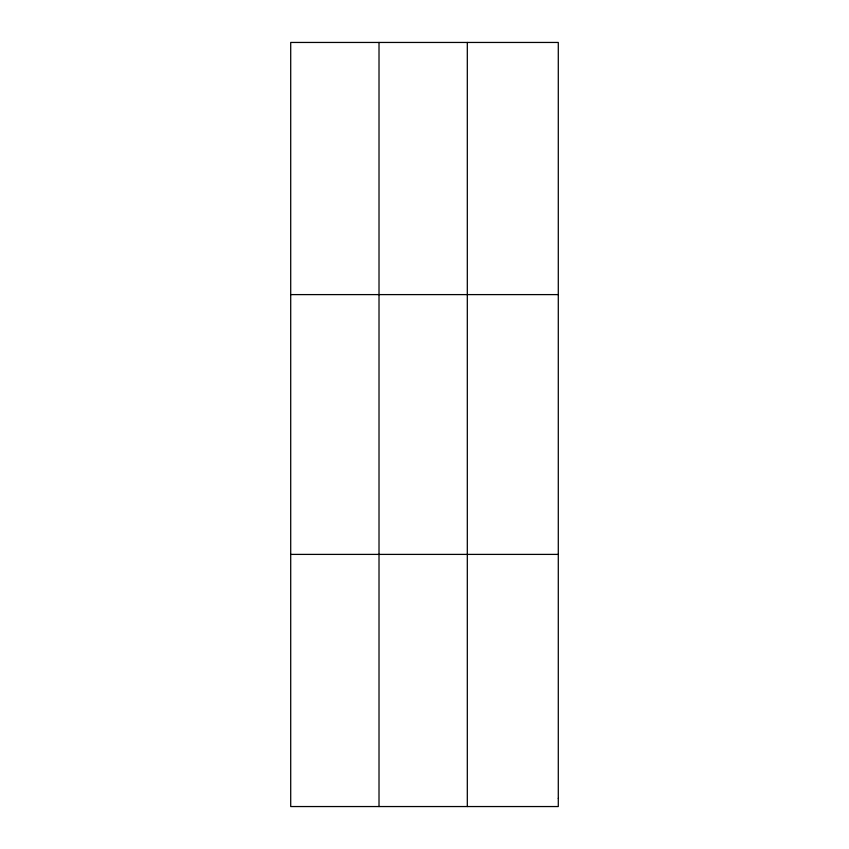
<?xml version="1.0" encoding="UTF-8"?>
<svg xmlns="http://www.w3.org/2000/svg" width="849" height="849" viewBox="0 0 849 849"><rect width="100%" height="100%" fill="white"/><g stroke="black" fill="none" stroke-linecap="round" stroke-linejoin="round"><path stroke-width="1.27" d="M379.015 42.45L379.015 806.55M467.311 42.45L467.311 806.55M290.708 294.603L558.292 294.603M290.708 554.397L558.292 554.397M558.292 798.421L558.292 806.55L290.708 806.55L290.708 42.45L558.292 42.45L558.292 798.421"/></g></svg>
